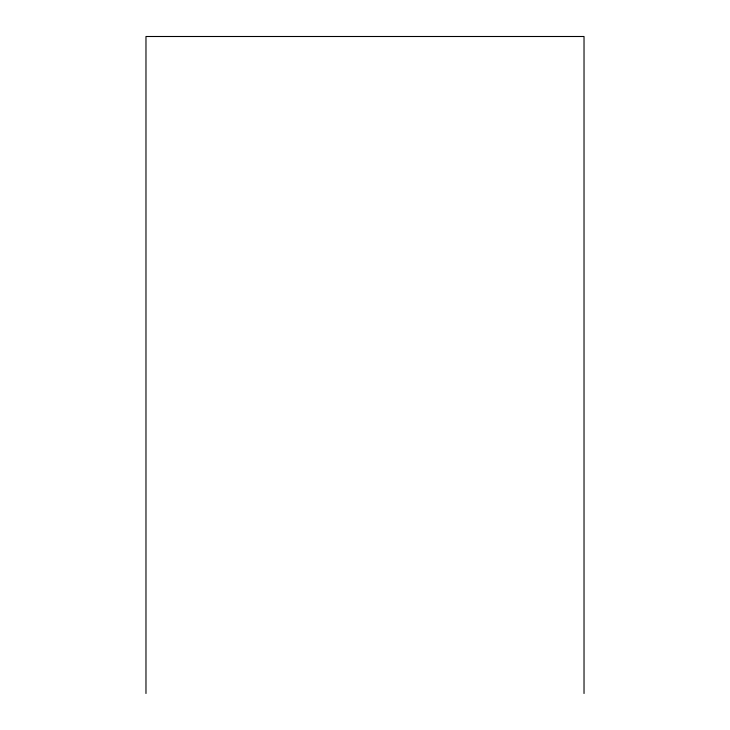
<?xml version="1.0" encoding="UTF-8"?>
<svg xmlns="http://www.w3.org/2000/svg" width="730" height="730" viewBox="0 0 730 730"><rect width="100%" height="100%" fill="white"/><g stroke="black" fill="none" stroke-linecap="round" stroke-linejoin="round"><path stroke-width="1.09" d="M584.027 693.5L584.027 36.5L145.973 36.5L145.973 693.5"/></g></svg>
